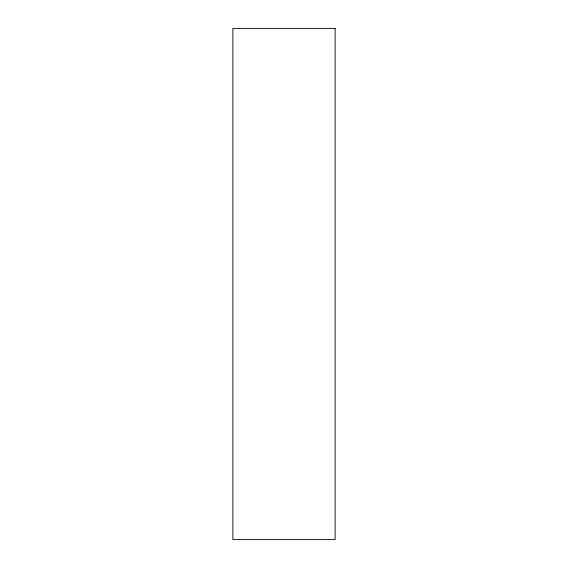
<?xml version="1.0" encoding="UTF-8"?>
<svg xmlns="http://www.w3.org/2000/svg" width="568" height="568" viewBox="0 0 568 568"><rect width="100%" height="100%" fill="white"/><g stroke="black" fill="none" stroke-linecap="round" stroke-linejoin="round"><path stroke-width="0.85" d="M335.113 28.4L232.887 28.4L232.887 539.6L335.113 539.6L335.113 28.4"/></g></svg>
